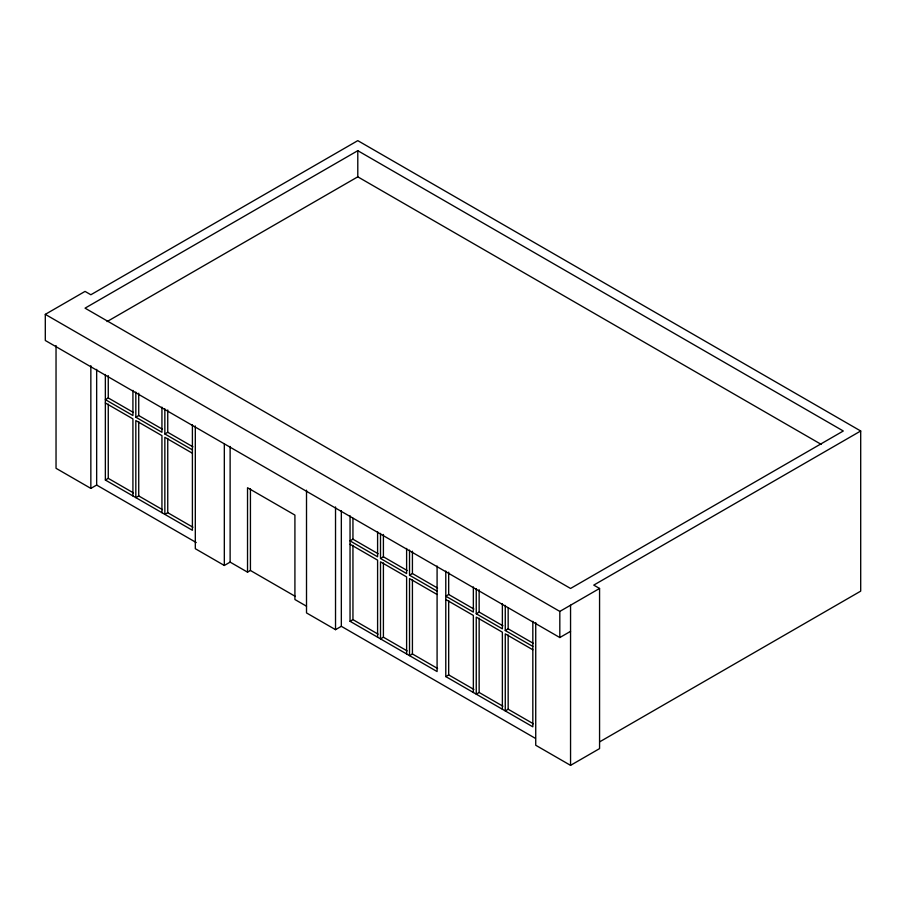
<?xml version="1.0" encoding="UTF-8"?>
<svg xmlns="http://www.w3.org/2000/svg" width="906" height="906" viewBox="0 0 906 906"><rect width="100%" height="100%" fill="white"/><g stroke="black" fill="none" stroke-linecap="round" stroke-linejoin="round"><path stroke-width="1.36" d="M570.554 631.346L559.817 637.541L45.3 340.486L45.3 314.359L85.051 291.404L90.849 294.756L357.791 140.645L860.7 430.996L860.7 591.142L599.885 741.72M357.791 150.69L85.051 308.153L570.554 588.458L843.293 430.996L357.791 150.69L357.791 176.829L821.278 444.416M107.067 321.585L357.791 176.829M133.431 412.479L108.267 397.949L105.356 399.625L132.922 415.537L132.922 390.407M135.821 392.083L135.821 417.213L138.731 415.537L162.468 429.24M164.847 408.833L164.847 433.963L167.746 432.287L192.91 446.817M56.036 345.571L56.036 468.3L90.849 488.402L96.659 485.061L196.251 542.558M105.356 374.495L105.356 480.033L108.267 478.357L133.431 492.887M162.468 509.648L138.731 495.944L135.821 497.62L135.821 420.565L161.936 435.639L161.936 512.694M192.91 527.224L167.746 512.694L164.847 514.37L164.847 437.315L192.4 453.226M195.311 425.979L195.311 548.708L224.326 565.469L230.124 562.116L247.531 572.162L250.43 570.486L295.379 596.442M378.108 553.736L352.944 539.206L350.044 540.882L377.598 556.805L377.598 531.675M380.509 533.351L380.509 558.47L383.408 556.805L407.145 570.508M409.523 550.101L409.523 575.231L412.423 573.555L437.587 588.085M306.511 490.191L306.511 612.92L335.526 629.67L341.335 626.318L535.435 738.379M350.044 515.763L350.044 621.29L352.944 619.625L378.108 634.155M473.861 609.025L448.685 594.495L445.786 596.171L473.351 612.082L473.351 586.952M407.145 650.916L383.408 637.212L380.509 638.889L380.509 561.822L406.613 576.907L406.613 653.962M476.25 588.628L476.25 613.758L479.149 612.082L502.898 625.786M437.587 668.492L412.423 653.962L409.523 655.638L409.523 578.572L437.088 594.495M505.265 605.378L505.265 630.508L508.164 628.832L533.34 643.362M860.7 430.996L593.758 585.106L599.568 588.458L599.568 748.605L570.554 765.355L535.729 745.253L535.729 622.524M445.786 571.04L445.786 676.578L448.685 674.902L473.861 689.432M45.3 314.359L559.817 611.414L599.568 588.458M502.898 706.193L479.149 692.49L476.25 694.166L476.25 617.111L502.366 632.184L502.366 709.239M533.34 723.769L508.164 709.239L505.265 710.916L505.265 633.86L532.83 649.772M135.821 417.213L161.936 432.287L161.936 407.156M164.847 433.963L192.4 449.874M380.509 558.47L406.613 573.555L406.613 548.424M409.523 575.231L437.088 591.142M476.25 613.758L502.366 628.832L502.366 603.702M505.265 630.508L532.83 646.42M105.356 402.977L132.922 418.889L132.922 495.944M350.044 544.234L377.598 560.146L377.598 637.212M445.786 599.512L473.351 615.434L473.351 692.49M105.356 480.033L192.4 530.282L192.4 424.744M350.044 621.29L437.088 671.55L437.088 566.012M445.786 676.578L532.83 726.827L532.83 621.29M306.511 606.216L294.914 599.523L294.914 515.084L247.531 487.734L247.531 572.162M570.554 605.208L570.554 765.355M559.817 611.414L559.817 637.541M508.164 607.892L508.164 628.832M508.164 634.981L508.164 709.239M479.149 589.749L479.149 612.082M479.149 618.232L479.149 692.49M448.685 572.15L448.685 594.495M448.685 600.644L448.685 674.902M412.423 551.21L412.423 573.555M412.423 579.704L412.423 653.962M383.408 534.461L383.408 556.805M383.408 562.954L383.408 637.212M352.944 518.266L352.944 539.206M352.944 545.367L352.944 619.625M341.335 510.644L341.335 626.318M335.526 506.941L335.526 629.67M250.43 488.878L250.43 570.486M230.124 446.443L230.124 562.116M224.326 444.144L224.326 565.469M167.746 409.954L167.746 432.287M167.746 438.436L167.746 512.694M138.731 393.204L138.731 415.537M138.731 421.686L138.731 495.944M108.267 375.616L108.267 397.949M108.267 404.099L108.267 478.357M96.659 369.376L96.659 485.061M90.849 365.673L90.849 488.402"/></g></svg>
